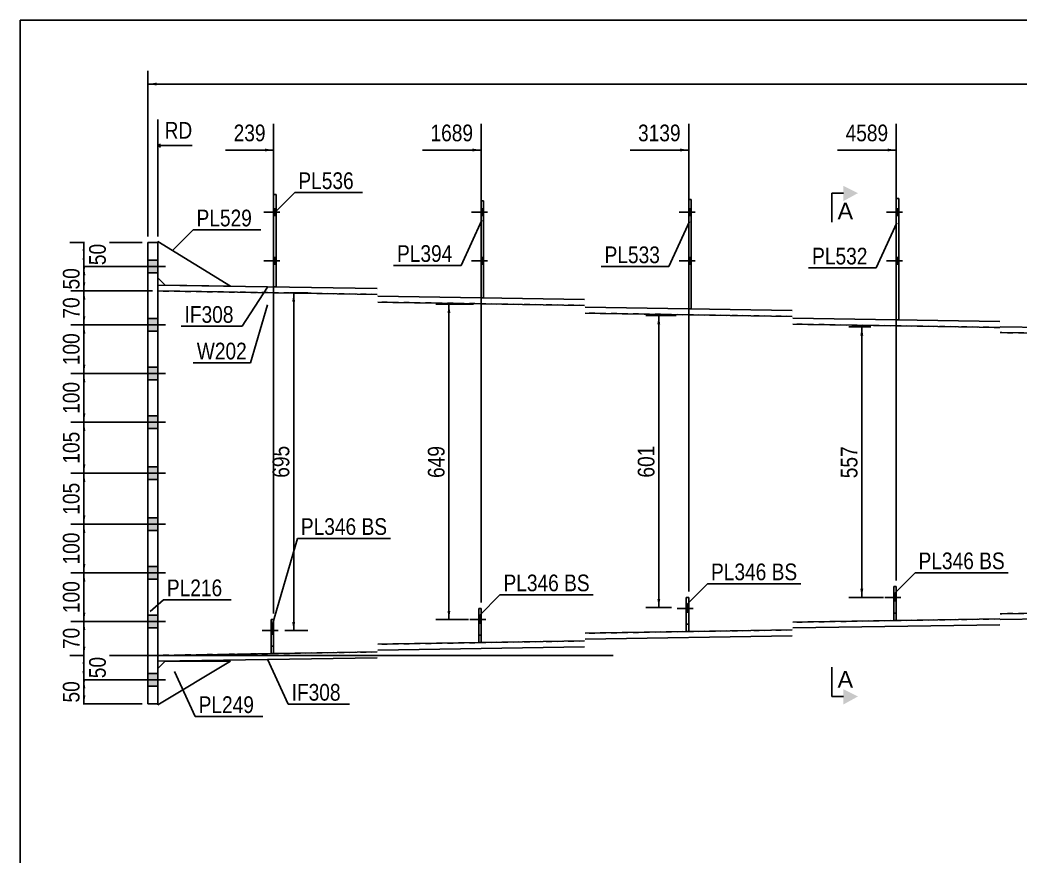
# Model space of a CAD drawing. Header units: millimetres. Extents: x -276 to 137, y -175 to 112.
# Drawn here: x -273.2 to -101.5, y -31.1 to 112.4 of the extents above; entities that cross this region are included whole.
import ezdxf

# ---------------------------------------------------------------- set-up
doc = ezdxf.new("R2010")
doc.units = ezdxf.units.MM
doc.linetypes.add('DXK_LINE_DOT1', pattern=[1.8814, 0.9407, -0.9407])
doc.linetypes.add('DXK_LINE_DOT2', pattern=[3.9198, 1.9599, -1.9599])
doc.styles.add('Arial', font='ARIAL.TTF', dxfattribs={"height": 0.2})
doc.styles.add('Arial Narrow', font='ARIALN.TTF', dxfattribs={"height": 0.2})

# ---------------------------------------------------------------- blocks, each defined once
blk = doc.blocks.new('Unknown-627316883-1210')
at = {"color": 5, "linetype": 'Continuous'}
for p, q in [((136.8, 112.43), (-273.2, 112.43)), ((-273.2, 112.43), (-273.2, -174.57))]:
    blk.add_line(p, q, dxfattribs=at)
blk = doc.blocks.new('Part-627316883-2042 - 1887')
at = {"color": 2, "linetype": 'Continuous'}
for p, q in [((-122.48, 81.84), (-122.9, 81.84)), ((-122.9, 81.84), (-122.9, 61.01)), ((-122.48, 61.01), (-122.48, 81.84)), ((-122.9, 61.01), (-122.48, 61.01))]:
    blk.add_line(p, q, dxfattribs=at)
blk = doc.blocks.new('Part-627316883-2064 - 1887')
at = {"color": 2, "linetype": 'Continuous'}
for p, q in [((-249.58, -5.02), (-237.08, 2.48)), ((-248.33, 2.48), (-249.58, 1.23)), ((-237.08, 2.48), (-248.33, 2.48)), ((-249.58, -5.02), (-249.58, -4.85))]:
    blk.add_line(p, q, dxfattribs=at)
at = {"color": 7, "linetype": 'DXK_LINE_DOT1'}
blk.add_line((-249.58, 1.23), (-249.58, -4.85), dxfattribs=at)
blk = doc.blocks.new('Bolt-627316883-1915 - 1887')
at = {"linetype": 'Continuous'}
for points in [[(-229.28, 78.9), (-229.28, 80.06), (-229.7, 80.06), (-229.7, 78.9)], [(-229.28, 78.9), (-229.28, 80.06), (-229.7, 80.06), (-229.7, 78.9)], [(-229.28, 70.56), (-229.28, 71.73), (-229.7, 71.73), (-229.7, 70.56)], [(-229.28, 70.56), (-229.28, 71.73), (-229.7, 71.73), (-229.7, 70.56)]]:
    blk.add_hatch(color=3, dxfattribs=at).paths.add_polyline_path(points)
at = {"color": 3, "linetype": 'Continuous'}
for p, q in [((-228.61, 79.48), (-231.36, 79.48)), ((-228.61, 79.48), (-231.36, 79.48)), ((-229.28, 80.06), (-229.7, 80.06)), ((-229.28, 80.06), (-229.7, 80.06)), ((-229.28, 78.9), (-229.7, 78.9)), ((-229.28, 78.9), (-229.7, 78.9)), ((-228.61, 71.15), (-231.36, 71.15)), ((-228.61, 71.15), (-231.36, 71.15)), ((-229.28, 71.73), (-229.7, 71.73)), ((-229.28, 71.73), (-229.7, 71.73)), ((-229.28, 70.56), (-229.7, 70.56)), ((-229.28, 70.56), (-229.7, 70.56))]:
    blk.add_line(p, q, dxfattribs=at)
blk = doc.blocks.new('Bolt-627316883-1916 - 1887')
at = {"linetype": 'Continuous'}
for points in [[(-193.68, 78.9), (-193.68, 80.06), (-194.1, 80.06), (-194.1, 78.9)], [(-193.68, 78.9), (-193.68, 80.06), (-194.1, 80.06), (-194.1, 78.9)], [(-193.68, 70.56), (-193.68, 71.73), (-194.1, 71.73), (-194.1, 70.56)], [(-193.68, 70.56), (-193.68, 71.73), (-194.1, 71.73), (-194.1, 70.56)]]:
    blk.add_hatch(color=3, dxfattribs=at).paths.add_polyline_path(points)
at = {"color": 3, "linetype": 'Continuous'}
for p, q in [((-193.01, 79.48), (-195.76, 79.48)), ((-193.01, 79.48), (-195.76, 79.48)), ((-193.68, 80.06), (-194.1, 80.06)), ((-193.68, 80.06), (-194.1, 80.06)), ((-193.68, 78.9), (-194.1, 78.9)), ((-193.68, 78.9), (-194.1, 78.9)), ((-193.01, 71.15), (-195.76, 71.15)), ((-193.01, 71.15), (-195.76, 71.15)), ((-193.68, 71.73), (-194.1, 71.73)), ((-193.68, 71.73), (-194.1, 71.73)), ((-193.68, 70.56), (-194.1, 70.56)), ((-193.68, 70.56), (-194.1, 70.56))]:
    blk.add_line(p, q, dxfattribs=at)
blk = doc.blocks.new('Bolt-627316883-2168 - 1887')
at = {"color": 3, "linetype": 'DXK_LINE_DOT2'}
for p, q in [((-228.91, 7.73), (-231.66, 7.73)), ((-229.7, 8.31), (-230.11, 8.31)), ((-229.7, 7.15), (-230.11, 7.15))]:
    blk.add_line(p, q, dxfattribs=at)
blk = doc.blocks.new('Bolt-627316883-1917 - 1887')
at = {"linetype": 'Continuous'}
for points in [[(-249.58, 69.06), (-249.58, 71.23), (-251.25, 71.23), (-251.25, 69.06)], [(-249.58, 69.06), (-249.58, 71.23), (-251.25, 71.23), (-251.25, 69.06)], [(-249.58, 59.06), (-249.58, 61.23), (-251.25, 61.23), (-251.25, 59.06)], [(-249.58, 59.06), (-249.58, 61.23), (-251.25, 61.23), (-251.25, 59.06)], [(-249.58, 50.73), (-249.58, 52.9), (-251.25, 52.9), (-251.25, 50.73)], [(-249.58, 50.73), (-249.58, 52.9), (-251.25, 52.9), (-251.25, 50.73)], [(-249.58, 42.4), (-249.58, 44.56), (-251.25, 44.56), (-251.25, 42.4)], [(-249.58, 42.4), (-249.58, 44.56), (-251.25, 44.56), (-251.25, 42.4)], [(-249.58, 33.65), (-249.58, 35.81), (-251.25, 35.81), (-251.25, 33.65)], [(-249.58, 33.65), (-249.58, 35.81), (-251.25, 35.81), (-251.25, 33.65)], [(-249.58, 24.9), (-249.58, 27.06), (-251.25, 27.06), (-251.25, 24.9)], [(-249.58, 24.9), (-249.58, 27.06), (-251.25, 27.06), (-251.25, 24.9)], [(-249.58, 16.56), (-249.58, 18.73), (-251.25, 18.73), (-251.25, 16.56)], [(-249.58, 16.56), (-249.58, 18.73), (-251.25, 18.73), (-251.25, 16.56)], [(-249.58, 8.23), (-249.58, 10.4), (-251.25, 10.4), (-251.25, 8.23)], [(-249.58, 8.23), (-249.58, 10.4), (-251.25, 10.4), (-251.25, 8.23)], [(-249.58, -1.77), (-249.58, 0.4), (-251.25, 0.4), (-251.25, -1.77)], [(-249.58, -1.77), (-249.58, 0.4), (-251.25, 0.4), (-251.25, -1.77)]]:
    blk.add_hatch(color=3, dxfattribs=at).paths.add_polyline_path(points)
at = {"color": 3, "linetype": 'Continuous'}
for p, q in [((-249.58, 71.23), (-251.25, 71.23)), ((-249.58, 71.23), (-251.25, 71.23)), ((-248.26, 70.15), (-257.08, 70.15)), ((-248.26, 70.15), (-257.08, 70.15)), ((-249.58, 69.06), (-251.25, 69.06)), ((-249.58, 69.06), (-251.25, 69.06)), ((-248.26, 60.15), (-257.08, 60.15)), ((-248.26, 60.15), (-257.08, 60.15)), ((-249.58, 61.23), (-251.25, 61.23)), ((-249.58, 61.23), (-251.25, 61.23)), ((-249.58, 59.06), (-251.25, 59.06)), ((-249.58, 59.06), (-251.25, 59.06)), ((-248.26, 51.81), (-257.08, 51.81)), ((-248.26, 51.81), (-257.08, 51.81)), ((-249.58, 52.9), (-251.25, 52.9)), ((-249.58, 52.9), (-251.25, 52.9)), ((-249.58, 50.73), (-251.25, 50.73)), ((-249.58, 50.73), (-251.25, 50.73)), ((-248.26, 43.48), (-257.08, 43.48)), ((-248.26, 43.48), (-257.08, 43.48)), ((-249.58, 44.56), (-251.25, 44.56)), ((-249.58, 44.56), (-251.25, 44.56)), ((-249.58, 42.4), (-251.25, 42.4)), ((-249.58, 42.4), (-251.25, 42.4)), ((-248.26, 34.73), (-257.08, 34.73)), ((-248.26, 34.73), (-257.08, 34.73)), ((-249.58, 35.81), (-251.25, 35.81)), ((-249.58, 35.81), (-251.25, 35.81)), ((-249.58, 33.65), (-251.25, 33.65)), ((-249.58, 33.65), (-251.25, 33.65)), ((-248.26, 25.98), (-257.08, 25.98)), ((-248.26, 25.98), (-257.08, 25.98)), ((-249.58, 27.06), (-251.25, 27.06)), ((-249.58, 27.06), (-251.25, 27.06)), ((-249.58, 24.9), (-251.25, 24.9)), ((-249.58, 24.9), (-251.25, 24.9)), ((-248.26, 17.65), (-257.08, 17.65)), ((-248.26, 17.65), (-257.08, 17.65)), ((-249.58, 18.73), (-251.25, 18.73)), ((-249.58, 18.73), (-251.25, 18.73)), ((-249.58, 16.56), (-251.25, 16.56)), ((-249.58, 16.56), (-251.25, 16.56)), ((-249.58, 10.4), (-251.25, 10.4)), ((-249.58, 10.4), (-251.25, 10.4)), ((-248.26, 9.31), (-257.08, 9.31)), ((-248.26, 9.31), (-257.08, 9.31)), ((-249.58, 8.23), (-251.25, 8.23)), ((-249.58, 8.23), (-251.25, 8.23)), ((-249.58, 0.4), (-251.25, 0.4)), ((-249.58, 0.4), (-251.25, 0.4)), ((-248.26, -0.69), (-257.08, -0.69)), ((-248.26, -0.69), (-257.08, -0.69)), ((-249.58, -1.77), (-251.25, -1.77)), ((-249.58, -1.77), (-251.25, -1.77))]:
    blk.add_line(p, q, dxfattribs=at)
blk = doc.blocks.new('Part-627316883-1922 - 1887')
at = {"color": 7, "linetype": 'DXK_LINE_DOT1'}
for p, q in [((-211.95, 65.39), (-249.58, 65.98)), ((-249.58, 65.98), (-249.58, 3.48)), ((-176.35, 63.5), (-211.85, 64.06)), ((-140.75, 61.61), (-176.25, 62.17)), ((-105.15, 59.72), (-140.65, 60.28)), ((-63.38, 58.18), (-105.05, 58.83)), ((-63.38, 11.28), (-105.05, 10.63)), ((-105.15, 9.73), (-140.65, 9.18)), ((-140.75, 7.85), (-176.25, 7.29)), ((-176.35, 5.96), (-211.85, 5.4)), ((-211.95, 4.07), (-249.58, 3.48))]:
    blk.add_line(p, q, dxfattribs=at)
blk = doc.blocks.new('Part-627316883-2091 - 1887')
at = {"color": 2, "linetype": 'Continuous'}
for p, q in [((-249.58, 74.31), (-251.25, 74.31)), ((-251.25, 74.31), (-251.25, -4.85)), ((-249.58, -4.85), (-249.58, 74.31)), ((-251.25, -4.85), (-249.58, -4.85))]:
    blk.add_line(p, q, dxfattribs=at)
blk = doc.blocks.new('Bolt-627316883-2166 - 1887')
at = {"color": 3, "linetype": 'DXK_LINE_DOT2'}
for p, q in [((-193.31, 9.62), (-196.06, 9.62)), ((-194.1, 10.2), (-194.51, 10.2)), ((-194.1, 9.03), (-194.51, 9.03))]:
    blk.add_line(p, q, dxfattribs=at)
blk = doc.blocks.new('Bolt-627316883-2170 - 1887')
at = {"color": 3, "linetype": 'DXK_LINE_DOT2'}
for p, q in [((-122.9, 13.98), (-123.31, 13.98)), ((-122.11, 13.4), (-124.86, 13.4)), ((-122.9, 12.81), (-123.31, 12.81))]:
    blk.add_line(p, q, dxfattribs=at)
blk = doc.blocks.new('Part-627316883-1993 - 1887')
at = {"color": 2, "linetype": 'Continuous'}
for p, q in [((-229.7, 82.51), (-229.7, 66.68)), ((-229.28, 82.51), (-229.7, 82.51)), ((-229.28, 82.51), (-229.28, 66.68)), ((-229.7, 66.68), (-229.28, 66.68))]:
    blk.add_line(p, q, dxfattribs=at)
blk = doc.blocks.new('Part-627316883-2015 - 1887')
at = {"color": 2, "linetype": 'Continuous'}
for p, q in [((-194.1, 81.45), (-194.1, 64.79)), ((-193.68, 81.45), (-194.1, 81.45)), ((-193.68, 81.45), (-193.68, 64.79)), ((-194.1, 64.79), (-193.68, 64.79))]:
    blk.add_line(p, q, dxfattribs=at)
blk = doc.blocks.new('Part-627316883-2037 - 1887')
at = {"color": 2, "linetype": 'Continuous'}
for p, q in [((-158.08, 81.65), (-158.5, 81.65)), ((-158.5, 81.65), (-158.5, 62.9)), ((-158.08, 62.9), (-158.08, 81.65)), ((-158.5, 62.9), (-158.08, 62.9))]:
    blk.add_line(p, q, dxfattribs=at)
blk = doc.blocks.new('Part-627316883-2086 - 1887')
at = {"color": 2, "linetype": 'Continuous'}
for p, q in [((-249.58, 74.31), (-249.58, 74.48)), ((-249.58, 74.48), (-237.08, 66.79)), ((-249.58, 68.23), (-248.33, 66.96)), ((-237.08, 66.79), (-248.33, 66.96))]:
    blk.add_line(p, q, dxfattribs=at)
at = {"color": 7, "linetype": 'DXK_LINE_DOT1'}
blk.add_line((-249.58, 74.31), (-249.58, 68.23), dxfattribs=at)
blk = doc.blocks.new('Part-627316883-2123 - 1887')
at = {"color": 2, "linetype": 'Continuous'}
for p, q in [((-88.38, 10.89), (-105.05, 10.63)), ((-88.37, 9.89), (-88.38, 10.89)), ((-105.15, 9.73), (-140.65, 9.18)), ((-105.15, 8.73), (-140.65, 8.18)), ((-88.37, 9.89), (-105.05, 9.63)), ((-140.75, 7.85), (-176.25, 7.29)), ((-176.35, 5.96), (-211.85, 5.4)), ((-140.75, 6.85), (-176.25, 6.29)), ((-211.95, 4.07), (-249.58, 3.48)), ((-249.58, 3.48), (-249.57, 2.48)), ((-176.35, 4.96), (-211.85, 4.4)), ((-211.95, 3.07), (-249.57, 2.48))]:
    blk.add_line(p, q, dxfattribs=at)
blk = doc.blocks.new('Part-627316883-2143 - 1887')
at = {"color": 2, "linetype": 'Continuous'}
for p, q in [((-249.57, 66.98), (-249.58, 65.98)), ((-211.95, 66.39), (-249.57, 66.98)), ((-211.95, 65.39), (-249.58, 65.98)), ((-176.35, 64.5), (-211.85, 65.06)), ((-176.35, 63.5), (-211.85, 64.06)), ((-140.75, 62.61), (-176.25, 63.17)), ((-140.75, 61.61), (-176.25, 62.17)), ((-105.15, 60.72), (-140.65, 61.28)), ((-105.15, 59.72), (-140.65, 60.28)), ((-88.37, 59.57), (-105.05, 59.83)), ((-88.38, 58.57), (-105.05, 58.83)), ((-88.38, 58.57), (-88.37, 59.57))]:
    blk.add_line(p, q, dxfattribs=at)
blk = doc.blocks.new('Bolt-627316883-2164 - 1887')
at = {"color": 3, "linetype": 'DXK_LINE_DOT2'}
for p, q in [((-158.5, 12.09), (-158.91, 12.09)), ((-157.71, 11.51), (-160.46, 11.51)), ((-158.5, 10.92), (-158.91, 10.92))]:
    blk.add_line(p, q, dxfattribs=at)
blk = doc.blocks.new('Bolt-627316883-2165 - 1887')
at = {"linetype": 'Continuous'}
blk.add_hatch(color=3, dxfattribs=at).paths.add_polyline_path([(-158.5, 10.92), (-158.5, 12.09), (-158.91, 12.09), (-158.91, 10.92)])
at = {"color": 3, "linetype": 'Continuous'}
for p, q in [((-158.5, 12.09), (-158.91, 12.09)), ((-157.71, 11.51), (-160.46, 11.51)), ((-158.5, 10.92), (-158.91, 10.92))]:
    blk.add_line(p, q, dxfattribs=at)
blk = doc.blocks.new('Bolt-627316883-2167 - 1887')
at = {"linetype": 'Continuous'}
blk.add_hatch(color=3, dxfattribs=at).paths.add_polyline_path([(-194.1, 9.03), (-194.1, 10.2), (-194.51, 10.2), (-194.51, 9.03)])
at = {"color": 3, "linetype": 'Continuous'}
for p, q in [((-193.31, 9.62), (-196.06, 9.62)), ((-194.1, 10.2), (-194.51, 10.2)), ((-194.1, 9.03), (-194.51, 9.03))]:
    blk.add_line(p, q, dxfattribs=at)
blk = doc.blocks.new('Bolt-627316883-2169 - 1887')
at = {"linetype": 'Continuous'}
blk.add_hatch(color=3, dxfattribs=at).paths.add_polyline_path([(-229.7, 7.15), (-229.7, 8.31), (-230.11, 8.31), (-230.11, 7.15)])
at = {"color": 3, "linetype": 'Continuous'}
for p, q in [((-228.91, 7.73), (-231.66, 7.73)), ((-229.7, 8.31), (-230.11, 8.31)), ((-229.7, 7.15), (-230.11, 7.15))]:
    blk.add_line(p, q, dxfattribs=at)
blk = doc.blocks.new('Bolt-627316883-2171 - 1887')
at = {"linetype": 'Continuous'}
blk.add_hatch(color=3, dxfattribs=at).paths.add_polyline_path([(-122.9, 12.81), (-122.9, 13.98), (-123.31, 13.98), (-123.31, 12.81)])
at = {"color": 3, "linetype": 'Continuous'}
for p, q in [((-122.9, 13.98), (-123.31, 13.98)), ((-122.11, 13.4), (-124.86, 13.4)), ((-122.9, 12.81), (-123.31, 12.81))]:
    blk.add_line(p, q, dxfattribs=at)
blk = doc.blocks.new('Bolt-627316883-2179 - 1887')
at = {"linetype": 'Continuous'}
for points in [[(-158.08, 78.9), (-158.08, 80.06), (-158.5, 80.06), (-158.5, 78.9)], [(-158.08, 78.9), (-158.08, 80.06), (-158.5, 80.06), (-158.5, 78.9)], [(-158.08, 70.56), (-158.08, 71.73), (-158.5, 71.73), (-158.5, 70.56)], [(-158.08, 70.56), (-158.08, 71.73), (-158.5, 71.73), (-158.5, 70.56)]]:
    blk.add_hatch(color=3, dxfattribs=at).paths.add_polyline_path(points)
at = {"color": 3, "linetype": 'Continuous'}
for p, q in [((-157.41, 79.48), (-160.16, 79.48)), ((-157.41, 79.48), (-160.16, 79.48)), ((-158.08, 80.06), (-158.5, 80.06)), ((-158.08, 80.06), (-158.5, 80.06)), ((-158.08, 78.9), (-158.5, 78.9)), ((-158.08, 78.9), (-158.5, 78.9)), ((-157.41, 71.15), (-160.16, 71.15)), ((-157.41, 71.15), (-160.16, 71.15)), ((-158.08, 71.73), (-158.5, 71.73)), ((-158.08, 71.73), (-158.5, 71.73)), ((-158.08, 70.56), (-158.5, 70.56)), ((-158.08, 70.56), (-158.5, 70.56))]:
    blk.add_line(p, q, dxfattribs=at)
blk = doc.blocks.new('Bolt-627316883-2180 - 1887')
at = {"linetype": 'Continuous'}
for points in [[(-122.48, 78.9), (-122.48, 80.06), (-122.9, 80.06), (-122.9, 78.9)], [(-122.48, 78.9), (-122.48, 80.06), (-122.9, 80.06), (-122.9, 78.9)], [(-122.48, 70.56), (-122.48, 71.73), (-122.9, 71.73), (-122.9, 70.56)], [(-122.48, 70.56), (-122.48, 71.73), (-122.9, 71.73), (-122.9, 70.56)]]:
    blk.add_hatch(color=3, dxfattribs=at).paths.add_polyline_path(points)
at = {"color": 3, "linetype": 'Continuous'}
for p, q in [((-121.81, 79.48), (-124.56, 79.48)), ((-121.81, 79.48), (-124.56, 79.48)), ((-122.48, 80.06), (-122.9, 80.06)), ((-122.48, 80.06), (-122.9, 80.06)), ((-122.48, 78.9), (-122.9, 78.9)), ((-122.48, 78.9), (-122.9, 78.9)), ((-121.81, 71.15), (-124.56, 71.15)), ((-121.81, 71.15), (-124.56, 71.15)), ((-122.48, 71.73), (-122.9, 71.73)), ((-122.48, 71.73), (-122.9, 71.73)), ((-122.48, 70.56), (-122.9, 70.56)), ((-122.48, 70.56), (-122.9, 70.56))]:
    blk.add_line(p, q, dxfattribs=at)
blk = doc.blocks.new('Part-627316883-2251 - 1887')
at = {"color": 7, "linetype": 'DXK_LINE_DOT1'}
for p, q in [((-158.91, 7.59), (-158.91, 13.42)), ((-158.91, 13.42), (-158.5, 13.42)), ((-158.5, 13.42), (-158.5, 7.59)), ((-158.91, 8.84), (-158.5, 8.84)), ((-158.5, 7.59), (-158.91, 7.59))]:
    blk.add_line(p, q, dxfattribs=at)
blk = doc.blocks.new('Part-627316883-2256 - 1887')
at = {"color": 2, "linetype": 'Continuous'}
for p, q in [((-158.91, 7.59), (-158.91, 13.42)), ((-158.91, 13.42), (-158.5, 13.42)), ((-158.5, 13.42), (-158.5, 7.59)), ((-158.5, 7.59), (-158.91, 7.59))]:
    blk.add_line(p, q, dxfattribs=at)
blk = doc.blocks.new('Part-627316883-2261 - 1887')
at = {"color": 7, "linetype": 'DXK_LINE_DOT1'}
for p, q in [((-194.51, 5.7), (-194.51, 11.53)), ((-194.51, 11.53), (-194.1, 11.53)), ((-194.1, 11.53), (-194.1, 5.7)), ((-194.51, 6.95), (-194.1, 6.95)), ((-194.1, 5.7), (-194.51, 5.7))]:
    blk.add_line(p, q, dxfattribs=at)
blk = doc.blocks.new('Part-627316883-2266 - 1887')
at = {"color": 2, "linetype": 'Continuous'}
for p, q in [((-194.51, 5.7), (-194.51, 11.53)), ((-194.51, 11.53), (-194.1, 11.53)), ((-194.1, 11.53), (-194.1, 5.7)), ((-194.1, 5.7), (-194.51, 5.7))]:
    blk.add_line(p, q, dxfattribs=at)
blk = doc.blocks.new('Part-627316883-2271 - 1887')
at = {"color": 7, "linetype": 'DXK_LINE_DOT1'}
for p, q in [((-230.11, 3.81), (-230.11, 9.65)), ((-230.11, 9.65), (-229.7, 9.65)), ((-229.7, 9.65), (-229.7, 3.81)), ((-230.11, 5.06), (-229.7, 5.06)), ((-229.7, 3.81), (-230.11, 3.81))]:
    blk.add_line(p, q, dxfattribs=at)
blk = doc.blocks.new('Part-627316883-2276 - 1887')
at = {"color": 2, "linetype": 'Continuous'}
for p, q in [((-230.11, 3.81), (-230.11, 9.65)), ((-230.11, 9.65), (-229.7, 9.65)), ((-229.7, 9.65), (-229.7, 3.81)), ((-229.7, 3.81), (-230.11, 3.81))]:
    blk.add_line(p, q, dxfattribs=at)
blk = doc.blocks.new('Part-627316883-2281 - 1887')
at = {"color": 7, "linetype": 'DXK_LINE_DOT1'}
for p, q in [((-123.31, 9.48), (-123.31, 15.31)), ((-123.31, 15.31), (-122.9, 15.31)), ((-122.9, 15.31), (-122.9, 9.48)), ((-123.31, 10.73), (-122.9, 10.73)), ((-122.9, 9.48), (-123.31, 9.48))]:
    blk.add_line(p, q, dxfattribs=at)
blk = doc.blocks.new('Part-627316883-2286 - 1887')
at = {"color": 2, "linetype": 'Continuous'}
for p, q in [((-123.31, 9.48), (-123.31, 15.31)), ((-123.31, 15.31), (-122.9, 15.31)), ((-122.9, 15.31), (-122.9, 9.48)), ((-122.9, 9.48), (-123.31, 9.48))]:
    blk.add_line(p, q, dxfattribs=at)
blk = doc.blocks.new('StraightDimension-627316883-5632 - 1887')
at = {"linetype": 'Continuous'}
blk.add_hatch(color=7, dxfattribs=at).paths.add_polyline_path([(-249.75, 101.2), (-251.25, 101.45), (-249.75, 101.7)])
at = {"color": 7, "linetype": 'Continuous'}
for p, q in [((-251.25, 75.31), (-251.25, 103.7)), ((-251.25, 101.45), (110.3, 101.45))]:
    blk.add_line(p, q, dxfattribs=at)
blk = doc.blocks.new('StraightDimension-627316883-6412 - 1887')
at = {"linetype": 'Continuous'}
for points in [[(-262.49, 58.65), (-262.24, 60.15), (-261.99, 58.65)], [(-261.99, 53.31), (-262.24, 51.81), (-262.49, 53.31)]]:
    blk.add_hatch(color=7, dxfattribs=at).paths.add_polyline_path(points)
at = {"color": 7, "linetype": 'Continuous'}
for p, q in [((-250.09, 60.15), (-264.49, 60.15)), ((-262.24, 51.81), (-262.24, 60.15)), ((-250.58, 51.81), (-264.49, 51.81))]:
    blk.add_line(p, q, dxfattribs=at)
at = {"color": 0}
blk.add_wipeout([(-262.39, 59.32), (-266.59, 59.32), (-266.59, 52.64), (-262.39, 52.64)], dxfattribs=at)
at = {"color": 3, "style": 'Arial Narrow'}
blk.add_text('100', height=2.863, rotation=90.0002, dxfattribs=at).set_placement((-262.99, 53.24))
blk = doc.blocks.new('StraightDimension-627316883-6418 - 1887')
at = {"linetype": 'Continuous'}
for points in [[(-262.49, 7.81), (-262.24, 9.31), (-261.99, 7.81)], [(-261.99, 4.98), (-262.24, 3.48), (-262.49, 4.98)]]:
    blk.add_hatch(color=7, dxfattribs=at).paths.add_polyline_path(points)
at = {"color": 7, "linetype": 'Continuous'}
for p, q in [((-249.85, 9.31), (-264.49, 9.31)), ((-262.24, 3.48), (-262.24, 9.31)), ((-171.47, 3.48), (-264.49, 3.48))]:
    blk.add_line(p, q, dxfattribs=at)
at = {"color": 0}
blk.add_wipeout([(-262.39, 8.82), (-266.59, 8.82), (-266.59, 3.97), (-262.39, 3.97)], dxfattribs=at)
at = {"color": 3, "style": 'Arial Narrow'}
blk.add_text('70', height=2.863, rotation=90.0002, dxfattribs=at).set_placement((-262.99, 4.57))
blk = doc.blocks.new('StraightDimension-627316883-2599 - 1887')
at = {"linetype": 'Continuous'}
for points in [[(-226.51, 64.13), (-226.26, 65.63), (-226.01, 64.13)], [(-226.01, 9.23), (-226.26, 7.73), (-226.51, 9.23)]]:
    blk.add_hatch(color=7, dxfattribs=at).paths.add_polyline_path(points)
at = {"color": 7, "linetype": 'Continuous'}
for p, q in [((-226.86, 65.63), (-223.86, 65.63)), ((-226.26, 7.73), (-226.26, 65.63)), ((-227.8, 7.73), (-223.86, 7.73))]:
    blk.add_line(p, q, dxfattribs=at)
at = {"color": 0}
blk.add_wipeout([(-226.41, 40.02), (-230.61, 40.02), (-230.61, 33.34), (-226.41, 33.34)], dxfattribs=at)
at = {"color": 3, "style": 'Arial Narrow'}
blk.add_text('695', height=2.863, rotation=90.0002, dxfattribs=at).set_placement((-227.01, 33.94))
blk = doc.blocks.new('StraightDimension-627316883-2623 - 1887')
at = {"linetype": 'Continuous'}
for points in [[(-129.06, 58.31), (-128.81, 59.81), (-128.56, 58.31)], [(-128.56, 14.9), (-128.81, 13.4), (-129.06, 14.9)]]:
    blk.add_hatch(color=7, dxfattribs=at).paths.add_polyline_path(points)
at = {"color": 7, "linetype": 'Continuous'}
for p, q in [((-127.26, 59.81), (-131.06, 59.81)), ((-128.81, 13.4), (-128.81, 59.81)), ((-125.09, 13.4), (-131.06, 13.4))]:
    blk.add_line(p, q, dxfattribs=at)
at = {"color": 0}
blk.add_wipeout([(-128.96, 39.94), (-133.16, 39.94), (-133.16, 33.26), (-128.96, 33.26)], dxfattribs=at)
at = {"color": 3, "style": 'Arial Narrow'}
blk.add_text('557', height=2.863, rotation=90.0002, dxfattribs=at).set_placement((-129.56, 33.86))
blk = doc.blocks.new('StraightDimension-627316883-2633 - 1887')
at = {"linetype": 'Continuous'}
for points in [[(-163.88, 60.24), (-163.63, 61.74), (-163.38, 60.24)], [(-163.38, 13.18), (-163.63, 11.68), (-163.88, 13.18)]]:
    blk.add_hatch(color=7, dxfattribs=at).paths.add_polyline_path(points)
at = {"color": 7, "linetype": 'Continuous'}
for p, q in [((-160.64, 61.74), (-165.88, 61.74)), ((-163.63, 11.68), (-163.63, 61.74)), ((-161.46, 11.68), (-165.88, 11.68))]:
    blk.add_line(p, q, dxfattribs=at)
at = {"color": 0}
blk.add_wipeout([(-163.78, 40.05), (-167.98, 40.05), (-167.98, 33.37), (-163.78, 33.37)], dxfattribs=at)
at = {"color": 3, "style": 'Arial Narrow'}
blk.add_text('601', height=2.863, rotation=90.0002, dxfattribs=at).set_placement((-164.38, 33.97))
blk = doc.blocks.new('StraightDimension-627316883-2635 - 1887')
at = {"linetype": 'Continuous'}
for points in [[(-199.88, 62.19), (-199.63, 63.69), (-199.38, 62.19)], [(-199.38, 11.12), (-199.63, 9.62), (-199.88, 11.12)]]:
    blk.add_hatch(color=7, dxfattribs=at).paths.add_polyline_path(points)
at = {"color": 7, "linetype": 'Continuous'}
for p, q in [((-195.41, 63.69), (-201.88, 63.69)), ((-199.63, 9.62), (-199.63, 63.69)), ((-196.29, 9.62), (-201.88, 9.62))]:
    blk.add_line(p, q, dxfattribs=at)
at = {"color": 0}
blk.add_wipeout([(-199.78, 40), (-203.98, 40), (-203.98, 33.31), (-199.78, 33.31)], dxfattribs=at)
at = {"color": 3, "style": 'Arial Narrow'}
blk.add_text('649', height=2.863, rotation=90.0002, dxfattribs=at).set_placement((-200.38, 33.91))
blk = doc.blocks.new('StraightDimension-627316883-6409 - 1887')
at = {"linetype": 'Continuous'}
for points in [[(-262.49, 72.81), (-262.24, 74.31), (-261.99, 72.81)], [(-261.99, 71.65), (-262.24, 70.15), (-262.49, 71.65)]]:
    blk.add_hatch(color=7, dxfattribs=at).paths.add_polyline_path(points)
at = {"color": 7, "linetype": 'Continuous'}
for p, q in [((-252.25, 74.31), (-264.64, 74.31)), ((-262.24, 70.15), (-262.24, 74.31)), ((-250.58, 70.15), (-264.64, 70.15))]:
    blk.add_line(p, q, dxfattribs=at)
at = {"color": 0}
blk.add_wipeout([(-257.89, 74.66), (-262.09, 74.66), (-262.09, 69.8), (-257.89, 69.8)], dxfattribs=at)
at = {"color": 3, "style": 'Arial Narrow'}
blk.add_text('50', height=2.863, rotation=90.0002, dxfattribs=at).set_placement((-258.49, 70.4))
blk = doc.blocks.new('StraightDimension-627316883-6410 - 1887')
at = {"linetype": 'Continuous'}
for points in [[(-262.49, 68.65), (-262.24, 70.15), (-261.99, 68.65)], [(-261.99, 67.48), (-262.24, 65.98), (-262.49, 67.48)]]:
    blk.add_hatch(color=7, dxfattribs=at).paths.add_polyline_path(points)
at = {"color": 7, "linetype": 'Continuous'}
for p, q in [((-250.58, 70.15), (-264.49, 70.15)), ((-262.24, 65.98), (-262.24, 70.15)), ((-250.49, 65.98), (-264.49, 65.98))]:
    blk.add_line(p, q, dxfattribs=at)
at = {"color": 0}
blk.add_wipeout([(-262.39, 70.49), (-266.59, 70.49), (-266.59, 65.63), (-262.39, 65.63)], dxfattribs=at)
at = {"color": 3, "style": 'Arial Narrow'}
blk.add_text('50', height=2.863, rotation=90.0002, dxfattribs=at).set_placement((-262.99, 66.23))
blk = doc.blocks.new('StraightDimension-627316883-6411 - 1887')
at = {"linetype": 'Continuous'}
for points in [[(-262.49, 64.48), (-262.24, 65.98), (-261.99, 64.48)], [(-261.99, 61.65), (-262.24, 60.15), (-262.49, 61.65)]]:
    blk.add_hatch(color=7, dxfattribs=at).paths.add_polyline_path(points)
at = {"color": 7, "linetype": 'Continuous'}
for p, q in [((-250.49, 65.98), (-264.49, 65.98)), ((-262.24, 60.15), (-262.24, 65.98)), ((-250.09, 60.15), (-264.49, 60.15))]:
    blk.add_line(p, q, dxfattribs=at)
at = {"color": 0}
blk.add_wipeout([(-262.39, 65.49), (-266.59, 65.49), (-266.59, 60.63), (-262.39, 60.63)], dxfattribs=at)
at = {"color": 3, "style": 'Arial Narrow'}
blk.add_text('70', height=2.863, rotation=90.0002, dxfattribs=at).set_placement((-262.99, 61.23))
blk = doc.blocks.new('StraightDimension-627316883-6413 - 1887')
at = {"linetype": 'Continuous'}
for points in [[(-262.49, 50.31), (-262.24, 51.81), (-261.99, 50.31)], [(-261.99, 44.98), (-262.24, 43.48), (-262.49, 44.98)]]:
    blk.add_hatch(color=7, dxfattribs=at).paths.add_polyline_path(points)
at = {"color": 7, "linetype": 'Continuous'}
for p, q in [((-250.58, 51.81), (-264.49, 51.81)), ((-262.24, 43.48), (-262.24, 51.81)), ((-250.58, 43.48), (-264.49, 43.48))]:
    blk.add_line(p, q, dxfattribs=at)
at = {"color": 0}
blk.add_wipeout([(-262.39, 50.99), (-266.59, 50.99), (-266.59, 44.3), (-262.39, 44.3)], dxfattribs=at)
at = {"color": 3, "style": 'Arial Narrow'}
blk.add_text('100', height=2.863, rotation=90.0002, dxfattribs=at).set_placement((-262.99, 44.9))
blk = doc.blocks.new('StraightDimension-627316883-6414 - 1887')
at = {"linetype": 'Continuous'}
for points in [[(-262.49, 41.98), (-262.24, 43.48), (-261.99, 41.98)], [(-261.99, 36.23), (-262.24, 34.73), (-262.49, 36.23)]]:
    blk.add_hatch(color=7, dxfattribs=at).paths.add_polyline_path(points)
at = {"color": 7, "linetype": 'Continuous'}
for p, q in [((-250.58, 43.48), (-264.49, 43.48)), ((-262.24, 34.73), (-262.24, 43.48)), ((-253.67, 34.73), (-264.49, 34.73))]:
    blk.add_line(p, q, dxfattribs=at)
at = {"color": 0}
blk.add_wipeout([(-262.39, 42.45), (-266.59, 42.45), (-266.59, 35.76), (-262.39, 35.76)], dxfattribs=at)
at = {"color": 3, "style": 'Arial Narrow'}
blk.add_text('105', height=2.863, rotation=90.0002, dxfattribs=at).set_placement((-262.99, 36.36))
blk = doc.blocks.new('StraightDimension-627316883-6415 - 1887')
at = {"linetype": 'Continuous'}
for points in [[(-262.49, 33.23), (-262.24, 34.73), (-261.99, 33.23)], [(-261.99, 27.48), (-262.24, 25.98), (-262.49, 27.48)]]:
    blk.add_hatch(color=7, dxfattribs=at).paths.add_polyline_path(points)
at = {"color": 7, "linetype": 'Continuous'}
for p, q in [((-253.67, 34.73), (-264.49, 34.73)), ((-262.24, 25.98), (-262.24, 34.73)), ((-250.58, 25.98), (-264.49, 25.98))]:
    blk.add_line(p, q, dxfattribs=at)
at = {"color": 0}
blk.add_wipeout([(-262.39, 33.7), (-266.59, 33.7), (-266.59, 27.01), (-262.39, 27.01)], dxfattribs=at)
at = {"color": 3, "style": 'Arial Narrow'}
blk.add_text('105', height=2.863, rotation=90.0002, dxfattribs=at).set_placement((-262.99, 27.61))
blk = doc.blocks.new('StraightDimension-627316883-6416 - 1887')
at = {"linetype": 'Continuous'}
for points in [[(-262.49, 24.48), (-262.24, 25.98), (-261.99, 24.48)], [(-261.99, 19.15), (-262.24, 17.65), (-262.49, 19.15)]]:
    blk.add_hatch(color=7, dxfattribs=at).paths.add_polyline_path(points)
at = {"color": 7, "linetype": 'Continuous'}
for p, q in [((-250.58, 25.98), (-264.49, 25.98)), ((-262.24, 17.65), (-262.24, 25.98)), ((-250.58, 17.65), (-264.49, 17.65))]:
    blk.add_line(p, q, dxfattribs=at)
at = {"color": 0}
blk.add_wipeout([(-262.39, 25.16), (-266.59, 25.16), (-266.59, 18.47), (-262.39, 18.47)], dxfattribs=at)
at = {"color": 3, "style": 'Arial Narrow'}
blk.add_text('100', height=2.863, rotation=90.0002, dxfattribs=at).set_placement((-262.99, 19.07))
blk = doc.blocks.new('StraightDimension-627316883-6417 - 1887')
at = {"linetype": 'Continuous'}
for points in [[(-262.49, 16.15), (-262.24, 17.65), (-261.99, 16.15)], [(-261.99, 10.81), (-262.24, 9.31), (-262.49, 10.81)]]:
    blk.add_hatch(color=7, dxfattribs=at).paths.add_polyline_path(points)
at = {"color": 7, "linetype": 'Continuous'}
for p, q in [((-250.58, 17.65), (-264.49, 17.65)), ((-262.24, 9.31), (-262.24, 17.65)), ((-249.85, 9.31), (-264.49, 9.31))]:
    blk.add_line(p, q, dxfattribs=at)
at = {"color": 0}
blk.add_wipeout([(-262.39, 16.82), (-266.59, 16.82), (-266.59, 10.14), (-262.39, 10.14)], dxfattribs=at)
at = {"color": 3, "style": 'Arial Narrow'}
blk.add_text('100', height=2.863, rotation=90.0002, dxfattribs=at).set_placement((-262.99, 10.74))
blk = doc.blocks.new('StraightDimension-627316883-6419 - 1887')
at = {"linetype": 'Continuous'}
for points in [[(-262.49, 1.98), (-262.24, 3.48), (-261.99, 1.98)], [(-261.99, 0.81), (-262.24, -0.69), (-262.49, 0.81)]]:
    blk.add_hatch(color=7, dxfattribs=at).paths.add_polyline_path(points)
at = {"color": 7, "linetype": 'Continuous'}
for p, q in [((-171.47, 3.48), (-264.64, 3.48)), ((-262.24, -0.69), (-262.24, 3.48)), ((-250.49, -0.69), (-264.64, -0.69))]:
    blk.add_line(p, q, dxfattribs=at)
at = {"color": 0}
blk.add_wipeout([(-257.89, 3.82), (-262.09, 3.82), (-262.09, -1.03), (-257.89, -1.03)], dxfattribs=at)
at = {"color": 3, "style": 'Arial Narrow'}
blk.add_text('50', height=2.863, rotation=90.0002, dxfattribs=at).set_placement((-258.49, -0.43))
blk = doc.blocks.new('StraightDimension-627316883-6420 - 1887')
at = {"linetype": 'Continuous'}
for points in [[(-262.49, -2.19), (-262.24, -0.69), (-261.99, -2.19)], [(-261.99, -3.35), (-262.24, -4.85), (-262.49, -3.35)]]:
    blk.add_hatch(color=7, dxfattribs=at).paths.add_polyline_path(points)
at = {"color": 7, "linetype": 'Continuous'}
for p, q in [((-250.49, -0.69), (-264.49, -0.69)), ((-262.24, -4.85), (-262.24, -0.69)), ((-252.25, -4.85), (-264.49, -4.85))]:
    blk.add_line(p, q, dxfattribs=at)
at = {"color": 0}
blk.add_wipeout([(-262.39, -0.34), (-266.59, -0.34), (-266.59, -5.2), (-262.39, -5.2)], dxfattribs=at)
at = {"color": 3, "style": 'Arial Narrow'}
blk.add_text('50', height=2.863, rotation=90.0002, dxfattribs=at).set_placement((-262.99, -4.6))
blk = doc.blocks.new('StraightDimension-627316883-6786 - 1887')
at = {"linetype": 'Continuous'}
blk.add_hatch(color=7, dxfattribs=at).paths.add_polyline_path([(-124.4, 90.39), (-122.9, 90.14), (-124.4, 89.89)])
at = {"color": 7, "linetype": 'Continuous'}
for p, q in [((-122.9, 16.31), (-122.9, 94.64)), ((-132.96, 90.14), (-122.9, 90.14))]:
    blk.add_line(p, q, dxfattribs=at)
at = {"color": 0}
blk.add_wipeout([(-123.67, 91.04), (-123.67, 95.24), (-132.19, 95.24), (-132.19, 91.04)], dxfattribs=at)
at = {"color": 3, "style": 'Arial Narrow'}
blk.add_text('4589', height=2.863, dxfattribs=at).set_placement((-131.59, 91.64))
blk = doc.blocks.new('StraightDimension-627316883-6787 - 1887')
at = {"linetype": 'Continuous'}
blk.add_hatch(color=7, dxfattribs=at).paths.add_polyline_path([(-160, 90.39), (-158.5, 90.14), (-160, 89.89)])
at = {"color": 7, "linetype": 'Continuous'}
for p, q in [((-158.5, 14.42), (-158.5, 94.64)), ((-168.56, 90.14), (-158.5, 90.14))]:
    blk.add_line(p, q, dxfattribs=at)
at = {"color": 0}
blk.add_wipeout([(-159.27, 91.04), (-159.27, 95.24), (-167.79, 95.24), (-167.79, 91.04)], dxfattribs=at)
at = {"color": 3, "style": 'Arial Narrow'}
blk.add_text('3139', height=2.863, dxfattribs=at).set_placement((-167.19, 91.64))
blk = doc.blocks.new('StraightDimension-627316883-6788 - 1887')
at = {"linetype": 'Continuous'}
blk.add_hatch(color=7, dxfattribs=at).paths.add_polyline_path([(-195.6, 90.39), (-194.1, 90.14), (-195.6, 89.89)])
at = {"color": 7, "linetype": 'Continuous'}
for p, q in [((-194.1, 12.53), (-194.1, 94.64)), ((-204.16, 90.14), (-194.1, 90.14))]:
    blk.add_line(p, q, dxfattribs=at)
at = {"color": 0}
blk.add_wipeout([(-194.87, 91.04), (-194.87, 95.24), (-203.39, 95.24), (-203.39, 91.04)], dxfattribs=at)
at = {"color": 3, "style": 'Arial Narrow'}
blk.add_text('1689', height=2.863, dxfattribs=at).set_placement((-202.79, 91.64))
blk = doc.blocks.new('StraightDimension-627316883-6789 - 1887')
at = {"linetype": 'Continuous'}
blk.add_hatch(color=7, dxfattribs=at).paths.add_polyline_path([(-231.2, 90.39), (-229.7, 90.14), (-231.2, 89.89)])
at = {"color": 7, "linetype": 'Continuous'}
for p, q in [((-229.7, 10.65), (-229.7, 94.64)), ((-237.93, 90.14), (-229.7, 90.14))]:
    blk.add_line(p, q, dxfattribs=at)
at = {"color": 0, "linetype": 'Continuous'}
blk.add_wipeout([(-243.05, 91.49), (-243.05, 95.69), (-249, 95.69), (-249, 91.49)], dxfattribs=at)
at = {"color": 7, "linetype": 'Continuous'}
for p, q in [((-249.58, 75.31), (-249.58, 95.39)), ((-249.08, 91.14), (-249.58, 90.89)), ((-249.08, 90.64), (-249.58, 90.89)), ((-243.65, 90.89), (-249.58, 90.89))]:
    blk.add_line(p, q, dxfattribs=at)
at = {"color": 3, "linetype": 'Continuous', "style": 'Arial Narrow'}
blk.add_text('RD', height=2.863, dxfattribs=at).set_placement((-248.4, 92.09))
at = {"color": 0}
blk.add_wipeout([(-230.47, 91.04), (-230.47, 95.24), (-237.16, 95.24), (-237.16, 91.04)], dxfattribs=at)
at = {"color": 3, "style": 'Arial Narrow'}
blk.add_text('239', height=2.863, dxfattribs=at).set_placement((-236.56, 91.64))
blk = doc.blocks.new('Mark-627316883-1918 - 1887')
at = {"color": 0}
blk.add_wipeout([(-234.29, 54.24), (-234.29, 57.24), (-242.88, 57.24), (-242.88, 54.24)], dxfattribs=at)
blk.add_wipeout([(-234.29, 54.24), (-234.29, 57.24), (-242.88, 57.24), (-242.88, 54.24)], dxfattribs=at)
at = {"color": 7, "linetype": 'Continuous'}
for p in [(-230.75, 63.59), (-243.48, 53.64)]:
    blk.add_line(p, (-233.69, 53.64), dxfattribs=at)
at = {"color": 3, "style": 'Arial Narrow'}
blk.add_text('W202', height=2.863, dxfattribs=at).set_placement((-242.88, 54.24))
blk = doc.blocks.new('Mark-627316883-1989 - 1887')
at = {"color": 0}
blk.add_wipeout([(-215.95, 83.45), (-215.95, 86.45), (-225.45, 86.45), (-225.45, 83.45)], dxfattribs=at)
blk.add_wipeout([(-215.95, 83.45), (-215.95, 86.45), (-225.45, 86.45), (-225.45, 83.45)], dxfattribs=at)
at = {"color": 7, "linetype": 'Continuous'}
for p, q in [((-229.59, 79.32), (-226.05, 82.85)), ((-226.05, 82.85), (-214.45, 82.85))]:
    blk.add_line(p, q, dxfattribs=at)
at = {"color": 3, "style": 'Arial Narrow'}
blk.add_text('PL536', height=2.863, dxfattribs=at).set_placement((-225.45, 83.45))
blk = doc.blocks.new('MarkSet-627316883-2728 - 1887')
at = {"color": 0}
for points in [[(-215.52, 24.14), (-215.52, 27.14), (-225.03, 27.14), (-225.03, 24.14)], [(-210.24, 24.14), (-210.24, 27.14), (-214.62, 27.14), (-214.62, 24.14)]]:
    blk.add_wipeout(points, dxfattribs=at)
for points in [[(-215.52, 24.14), (-215.52, 27.14), (-225.03, 27.14), (-225.03, 24.14)], [(-210.24, 24.14), (-210.24, 27.14), (-214.62, 27.14), (-214.62, 24.14)]]:
    blk.add_wipeout(points, dxfattribs=at)
at = {"color": 7, "linetype": 'Continuous'}
for p, q in [((-230.01, 8.45), (-225.63, 23.54)), ((-225.63, 23.54), (-209.64, 23.54))]:
    blk.add_line(p, q, dxfattribs=at)
at = {"color": 3, "style": 'Arial Narrow'}
for s, p in [('PL346', (-225.03, 24.14)), ('BS', (-214.62, 24.14))]:
    blk.add_text(s, height=2.863, dxfattribs=at).set_placement(p)
blk = doc.blocks.new('Mark-627316883-2011 - 1887')
at = {"color": 7, "linetype": 'Continuous'}
blk.add_line((-193.99, 78.1), (-197.53, 70.36), dxfattribs=at)
at = {"color": 0}
blk.add_wipeout([(-199.03, 70.96), (-199.03, 73.96), (-208.53, 73.96), (-208.53, 70.96)], dxfattribs=at)
blk.add_wipeout([(-199.03, 70.96), (-199.03, 73.96), (-208.53, 73.96), (-208.53, 70.96)], dxfattribs=at)
at = {"color": 7, "linetype": 'Continuous'}
blk.add_line((-209.13, 70.36), (-197.53, 70.36), dxfattribs=at)
at = {"color": 3, "style": 'Arial Narrow'}
blk.add_text('PL394', height=2.863, dxfattribs=at).set_placement((-208.53, 70.96))
blk = doc.blocks.new('Mark-627316883-2033 - 1887')
at = {"color": 7, "linetype": 'Continuous'}
blk.add_line((-158.39, 77.87), (-161.93, 70.14), dxfattribs=at)
at = {"color": 0}
blk.add_wipeout([(-163.43, 70.74), (-163.43, 73.74), (-172.93, 73.74), (-172.93, 70.74)], dxfattribs=at)
blk.add_wipeout([(-163.43, 70.74), (-163.43, 73.74), (-172.93, 73.74), (-172.93, 70.74)], dxfattribs=at)
at = {"color": 7, "linetype": 'Continuous'}
blk.add_line((-173.53, 70.14), (-161.93, 70.14), dxfattribs=at)
at = {"color": 3, "style": 'Arial Narrow'}
blk.add_text('PL533', height=2.863, dxfattribs=at).set_placement((-172.93, 70.74))
blk = doc.blocks.new('Mark-627316883-2038 - 1887')
at = {"color": 7, "linetype": 'Continuous'}
blk.add_line((-122.79, 77.65), (-126.33, 69.92), dxfattribs=at)
at = {"color": 0}
blk.add_wipeout([(-127.83, 70.52), (-127.83, 73.52), (-137.33, 73.52), (-137.33, 70.52)], dxfattribs=at)
blk.add_wipeout([(-127.83, 70.52), (-127.83, 73.52), (-137.33, 73.52), (-137.33, 70.52)], dxfattribs=at)
at = {"color": 7, "linetype": 'Continuous'}
blk.add_line((-137.93, 69.92), (-126.33, 69.92), dxfattribs=at)
at = {"color": 3, "style": 'Arial Narrow'}
blk.add_text('PL532', height=2.863, dxfattribs=at).set_placement((-137.33, 70.52))
blk = doc.blocks.new('Mark-627316883-2119 - 1887')
at = {"color": 0}
blk.add_wipeout([(-218.2, -4.28), (-218.2, -1.28), (-226.61, -1.28), (-226.61, -4.28)], dxfattribs=at)
blk.add_wipeout([(-218.2, -4.28), (-218.2, -1.28), (-226.61, -1.28), (-226.61, -4.28)], dxfattribs=at)
at = {"color": 7, "linetype": 'Continuous'}
for p, q in [((-230.75, 2.85), (-227.21, -4.88)), ((-227.21, -4.88), (-216.7, -4.88))]:
    blk.add_line(p, q, dxfattribs=at)
at = {"color": 3, "style": 'Arial Narrow'}
blk.add_text('IF308', height=2.863, dxfattribs=at).set_placement((-226.61, -4.28))
blk = doc.blocks.new('Mark-627316883-2060 - 1887')
at = {"color": 0}
blk.add_wipeout([(-233.05, -6.4), (-233.05, -3.4), (-242.56, -3.4), (-242.56, -6.4)], dxfattribs=at)
blk.add_wipeout([(-233.05, -6.4), (-233.05, -3.4), (-242.56, -3.4), (-242.56, -6.4)], dxfattribs=at)
at = {"color": 7, "linetype": 'Continuous'}
for p, q in [((-246.69, 0.74), (-243.16, -7)), ((-243.16, -7), (-231.55, -7))]:
    blk.add_line(p, q, dxfattribs=at)
at = {"color": 3, "style": 'Arial Narrow'}
blk.add_text('PL249', height=2.863, dxfattribs=at).set_placement((-242.56, -6.4))
blk = doc.blocks.new('Mark-627316883-2082 - 1887')
at = {"color": 0}
blk.add_wipeout([(-233.42, 77.05), (-233.42, 80.05), (-242.92, 80.05), (-242.92, 77.05)], dxfattribs=at)
blk.add_wipeout([(-233.42, 77.05), (-233.42, 80.05), (-242.92, 80.05), (-242.92, 77.05)], dxfattribs=at)
at = {"color": 7, "linetype": 'Continuous'}
for p, q in [((-247.06, 72.92), (-243.52, 76.45)), ((-243.52, 76.45), (-231.92, 76.45))]:
    blk.add_line(p, q, dxfattribs=at)
at = {"color": 3, "style": 'Arial Narrow'}
blk.add_text('PL529', height=2.863, dxfattribs=at).set_placement((-242.92, 77.05))
blk = doc.blocks.new('Mark-627316883-2087 - 1887')
at = {"color": 0}
blk.add_wipeout([(-238.51, 13.63), (-238.51, 16.63), (-248.01, 16.63), (-248.01, 13.63)], dxfattribs=at)
blk.add_wipeout([(-238.51, 13.63), (-238.51, 16.63), (-248.01, 16.63), (-248.01, 13.63)], dxfattribs=at)
at = {"color": 7, "linetype": 'Continuous'}
for p, q in [((-250.89, 11), (-248.61, 13.03)), ((-248.61, 13.03), (-237.01, 13.03))]:
    blk.add_line(p, q, dxfattribs=at)
at = {"color": 3, "style": 'Arial Narrow'}
blk.add_text('PL216', height=2.863, dxfattribs=at).set_placement((-248.01, 13.63))
blk = doc.blocks.new('Mark-627316883-2139 - 1887')
at = {"color": 7, "linetype": 'Continuous'}
blk.add_line((-230.75, 66.61), (-235.08, 59.91), dxfattribs=at)
at = {"color": 0}
blk.add_wipeout([(-236.58, 60.51), (-236.58, 63.51), (-244.98, 63.51), (-244.98, 60.51)], dxfattribs=at)
blk.add_wipeout([(-236.58, 60.51), (-236.58, 63.51), (-244.98, 63.51), (-244.98, 60.51)], dxfattribs=at)
at = {"color": 7, "linetype": 'Continuous'}
blk.add_line((-245.58, 59.91), (-235.08, 59.91), dxfattribs=at)
at = {"color": 3, "style": 'Arial Narrow'}
blk.add_text('IF308', height=2.863, dxfattribs=at).set_placement((-244.98, 60.51))
blk = doc.blocks.new('SectionMark-627316883-2665 - 1887')
at = {"color": 7, "linetype": 'Continuous'}
for p, q in [((-133.97, 82.75), (-133.97, 77.75)), ((-133.97, 82.75), (-131.97, 82.75)), ((-133.97, -3.56), (-133.97, 1.44)), ((-133.97, -3.56), (-131.97, -3.56))]:
    blk.add_line(p, q, dxfattribs=at)
at = {"color": 0, "linetype": 'Continuous'}
for points in [[(-130.31, 78.25), (-130.31, 81.25), (-132.97, 81.25), (-132.97, 78.25)], [(-130.31, -2.06), (-130.31, 0.94), (-132.97, 0.94), (-132.97, -2.06)]]:
    blk.add_wipeout(points, dxfattribs=at)
at = {"linetype": 'Continuous'}
for points in [[(-131.97, 84), (-129.47, 82.75), (-131.97, 81.38)], [(-131.97, -2.31), (-129.47, -3.56), (-131.97, -4.94)]]:
    blk.add_hatch(color=7, dxfattribs=at).paths.add_polyline_path(points)
at = {"color": 136, "linetype": 'Continuous', "style": 'Arial'}
for p in [(-132.97, 78.25), (-132.97, -2.06)]:
    blk.add_text('A', height=2.87, dxfattribs=at).set_placement(p)
blk = doc.blocks.new('MarkSet-627316883-2710 - 1887')
at = {"color": 0}
for points in [[(-109.57, 18.26), (-109.57, 21.26), (-119.07, 21.26), (-119.07, 18.26)], [(-104.28, 18.26), (-104.28, 21.26), (-108.67, 21.26), (-108.67, 18.26)]]:
    blk.add_wipeout(points, dxfattribs=at)
for points in [[(-109.57, 18.26), (-109.57, 21.26), (-119.07, 21.26), (-119.07, 18.26)], [(-104.28, 18.26), (-104.28, 21.26), (-108.67, 21.26), (-108.67, 18.26)]]:
    blk.add_wipeout(points, dxfattribs=at)
at = {"color": 7, "linetype": 'Continuous'}
for p, q in [((-123.21, 14.12), (-119.67, 17.66)), ((-119.67, 17.66), (-103.68, 17.66))]:
    blk.add_line(p, q, dxfattribs=at)
at = {"color": 3, "style": 'Arial Narrow'}
for s, p in [('PL346', (-119.07, 18.26)), ('BS', (-108.67, 18.26))]:
    blk.add_text(s, height=2.863, dxfattribs=at).set_placement(p)
blk = doc.blocks.new('MarkSet-627316883-2716 - 1887')
at = {"color": 0}
for points in [[(-145.17, 16.37), (-145.17, 19.37), (-154.67, 19.37), (-154.67, 16.37)], [(-139.88, 16.37), (-139.88, 19.37), (-144.27, 19.37), (-144.27, 16.37)]]:
    blk.add_wipeout(points, dxfattribs=at)
for points in [[(-145.17, 16.37), (-145.17, 19.37), (-154.67, 19.37), (-154.67, 16.37)], [(-139.88, 16.37), (-139.88, 19.37), (-144.27, 19.37), (-144.27, 16.37)]]:
    blk.add_wipeout(points, dxfattribs=at)
at = {"color": 7, "linetype": 'Continuous'}
for p, q in [((-158.81, 12.23), (-155.27, 15.77)), ((-155.27, 15.77), (-139.28, 15.77))]:
    blk.add_line(p, q, dxfattribs=at)
at = {"color": 3, "style": 'Arial Narrow'}
for s, p in [('PL346', (-154.67, 16.37)), ('BS', (-144.27, 16.37))]:
    blk.add_text(s, height=2.863, dxfattribs=at).set_placement(p)
blk = doc.blocks.new('MarkSet-627316883-2722 - 1887')
at = {"color": 0}
for points in [[(-180.77, 14.48), (-180.77, 17.48), (-190.27, 17.48), (-190.27, 14.48)], [(-175.48, 14.48), (-175.48, 17.48), (-179.87, 17.48), (-179.87, 14.48)]]:
    blk.add_wipeout(points, dxfattribs=at)
for points in [[(-180.77, 14.48), (-180.77, 17.48), (-190.27, 17.48), (-190.27, 14.48)], [(-175.48, 14.48), (-175.48, 17.48), (-179.87, 17.48), (-179.87, 14.48)]]:
    blk.add_wipeout(points, dxfattribs=at)
at = {"color": 7, "linetype": 'Continuous'}
for p, q in [((-194.41, 10.34), (-190.87, 13.88)), ((-190.87, 13.88), (-174.88, 13.88))]:
    blk.add_line(p, q, dxfattribs=at)
at = {"color": 3, "style": 'Arial Narrow'}
for s, p in [('PL346', (-190.27, 14.48)), ('BS', (-179.87, 14.48))]:
    blk.add_text(s, height=2.863, dxfattribs=at).set_placement(p)

msp = doc.modelspace()

# ---------------------------------------------------------------- block references
for name in ['Unknown-627316883-1210', 'Part-627316883-1993 - 1887', 'Part-627316883-2015 - 1887', 'Part-627316883-2037 - 1887', 'Part-627316883-2042 - 1887', 'Bolt-627316883-1915 - 1887', 'Bolt-627316883-1916 - 1887', 'Bolt-627316883-2179 - 1887', 'Bolt-627316883-2180 - 1887', 'Part-627316883-2091 - 1887', 'Part-627316883-2086 - 1887', 'Bolt-627316883-1917 - 1887', 'Part-627316883-2143 - 1887', 'Part-627316883-1922 - 1887', 'Bolt-627316883-2170 - 1887', 'Bolt-627316883-2171 - 1887', 'Part-627316883-2281 - 1887', 'Part-627316883-2286 - 1887', 'Bolt-627316883-2164 - 1887', 'Bolt-627316883-2165 - 1887', 'Part-627316883-2251 - 1887', 'Part-627316883-2256 - 1887', 'Part-627316883-2123 - 1887', 'Part-627316883-2261 - 1887', 'Part-627316883-2266 - 1887', 'Part-627316883-2271 - 1887', 'Part-627316883-2276 - 1887', 'Bolt-627316883-2166 - 1887', 'Bolt-627316883-2167 - 1887', 'Bolt-627316883-2168 - 1887', 'Bolt-627316883-2169 - 1887', 'Part-627316883-2064 - 1887']:
    msp.add_blockref(name, (0, 0))

# ---------------------------------------------------------------- next in the draw order: block references
for name in ['StraightDimension-627316883-5632 - 1887', 'StraightDimension-627316883-6418 - 1887']:
    msp.add_blockref(name, (0, 0))

# ---------------------------------------------------------------- next in the draw order: block references
for name in ['StraightDimension-627316883-6409 - 1887', 'StraightDimension-627316883-2599 - 1887', 'StraightDimension-627316883-2635 - 1887', 'StraightDimension-627316883-6412 - 1887', 'StraightDimension-627316883-2633 - 1887', 'StraightDimension-627316883-2623 - 1887', 'StraightDimension-627316883-6419 - 1887']:
    msp.add_blockref(name, (0, 0))

# ---------------------------------------------------------------- next in the draw order: block references
for name in ['StraightDimension-627316883-6788 - 1887', 'StraightDimension-627316883-6787 - 1887', 'StraightDimension-627316883-6786 - 1887', 'StraightDimension-627316883-6410 - 1887', 'StraightDimension-627316883-6413 - 1887', 'Mark-627316883-2119 - 1887', 'StraightDimension-627316883-6420 - 1887']:
    msp.add_blockref(name, (0, 0))

# ---------------------------------------------------------------- next in the draw order: block references
for name in ['Mark-627316883-2011 - 1887', 'Mark-627316883-2033 - 1887', 'Mark-627316883-2038 - 1887', 'StraightDimension-627316883-6411 - 1887', 'StraightDimension-627316883-6414 - 1887', 'MarkSet-627316883-2710 - 1887', 'MarkSet-627316883-2716 - 1887', 'MarkSet-627316883-2722 - 1887', 'Mark-627316883-2060 - 1887']:
    msp.add_blockref(name, (0, 0))

# ---------------------------------------------------------------- next in the draw order: block references
for name in ['SectionMark-627316883-2665 - 1887', 'StraightDimension-627316883-6415 - 1887']:
    msp.add_blockref(name, (0, 0))

# ---------------------------------------------------------------- next in the draw order: block references
msp.add_blockref('StraightDimension-627316883-6416 - 1887', (0, 0))

# ---------------------------------------------------------------- next in the draw order: block references
msp.add_blockref('StraightDimension-627316883-6417 - 1887', (0, 0))

# ---------------------------------------------------------------- next in the draw order: block references
msp.add_blockref('StraightDimension-627316883-6789 - 1887', (0, 0))

# ---------------------------------------------------------------- next in the draw order: block references
for name in ['Mark-627316883-1989 - 1887', 'Mark-627316883-2082 - 1887', 'Mark-627316883-1918 - 1887', 'MarkSet-627316883-2728 - 1887', 'Mark-627316883-2087 - 1887']:
    msp.add_blockref(name, (0, 0))

# ---------------------------------------------------------------- next in the draw order: block references
msp.add_blockref('Mark-627316883-2139 - 1887', (0, 0))

doc.saveas('drawing.dxf')
